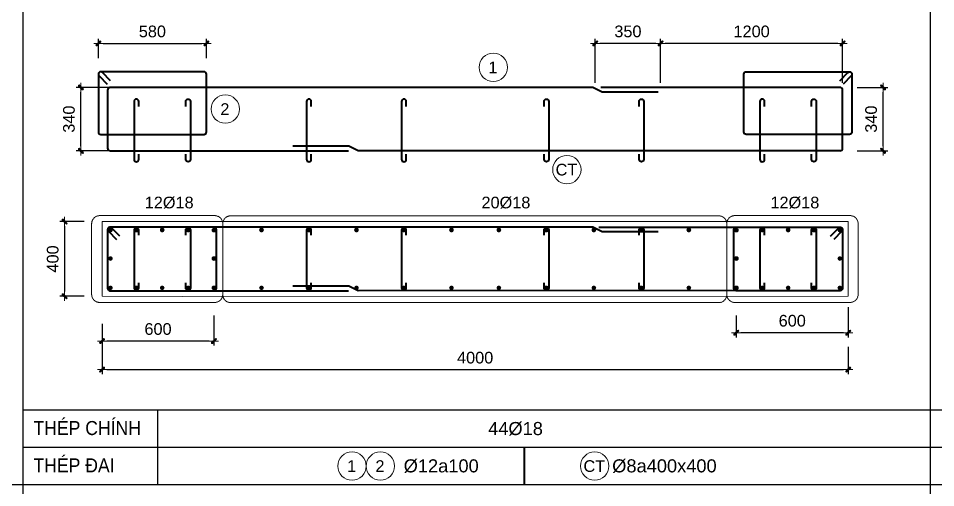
# Model space of a CAD drawing. Header units: millimetres. Extents: x -146909 to 4830753, y -683702 to -336947.
# Drawn here: x 4667957 to 4672874, y -445851 to -443336 of the extents above; entities that cross this region are included whole.
import ezdxf
from ezdxf.enums import TextEntityAlignment as Align

# ---------------------------------------------------------------- set-up
doc = ezdxf.new("R2010")
doc.units = ezdxf.units.MM
doc.header["$MEASUREMENT"] = 0
doc.linetypes.add('HIDDEN', pattern=[0.375, 0.25, -0.125])
doc.layers.get('0').update_dxf_attribs({"lineweight": 9})
doc.layers.get('Defpoints').update_dxf_attribs({"color": 10, "lineweight": 0})
for name, color, linetype, lineweight in [("'S_General_Cont_1 Thin", 1, 'Continuous', 18), ("'S_General_Text_3_Member name", 3, 'Continuous', 35), ('CDAI', 3, 'Continuous', 40), ('chunho.q', 1, 'Continuous', 13), ('CTHEP', 4, 'Continuous', 50), ('DBAO', 2, 'Continuous', 13), ('DMo', 9, 'HIDDEN', 9), ('KTH', 154, 'Continuous', 9), ('STICK', 1, 'Continuous', 9)]:
    doc.layers.add(name, color=color, linetype=linetype, lineweight=lineweight)
for name, color, linetype in [('DM', 1, 'Continuous'), ('TBL', 1, 'Continuous'), ('TX', 214, 'Continuous')]:
    doc.layers.add(name, color=color, linetype=linetype)
doc.styles.add('arial', font='arial.ttf', dxfattribs={"width": 0.85})
doc.styles.add('TTP-HelCon', font='arial.ttf')
doc.dimstyles.new('TTP-25', dxfattribs={"dimscale": 25, "dimtxt": 2.5, "dimasz": 1, "dimexe": 1, "dimexo": 1, "dimgap": 0.09, "dimtad": 0, "dimdec": 4, "dimrnd": 10, "dimzin": 9, "dimdsep": 46, "dimtxsty": 'TTP-HelCon', "dimblk": 'Stick', "dimcen": 0.09, "dimdle": 1.5, "dimclrd": 256, "dimclre": 256, "dimclrt": 1, "dimadec": 0, "dimazin": 0, "dimtfac": 1, "dimtdec": 4, "dimtmove": 0, "dimatfit": 3, "dimldrblk": 'ARCHTICK', "dimfxl": 1, "dimtvp": 1, "dimtolj": 1, "dimtzin": 0, "dimarcsym": 0})

# ---------------------------------------------------------------- blocks, each defined once
blk = doc.blocks.new('sign of slab')
at = {"layer": "'S_General_Cont_1 Thin"}
blk.add_circle((-10, 0), 475, dxfattribs=at)
at = {"layer": "'S_General_Text_3_Member name", "style": 'arial'}
blk.add_attdef('S', text='', height=250, dxfattribs=at).set_placement((-23, -1), align=Align.MIDDLE_CENTER)
blk = doc.blocks.new('Stick')
at = {"layer": 'STICK'}
h = blk.add_hatch(color=256, dxfattribs=at)
edge = h.paths.add_edge_path()
edge.add_line((0.3, 0.5), (-0.5, -0.3))
edge.add_arc((-0.4, -0.4), 0.141, 135, 315)
edge.add_line((-0.3, -0.5), (0.5, 0.3))
edge.add_arc((0.4, 0.4), 0.141, 315, 495)
blk.add_line((1, 0), (-1, 0), dxfattribs=at)
blk.add_lwpolyline([(0.3, 0.5), (-0.5, -0.3, 1), (-0.3, -0.5), (0.5, 0.3, 1), (0.3, 0.5, 1)], format="xyb", dxfattribs=at)
blk = doc.blocks.new('*D1169')
at = {"layer": 'Defpoints', "color": 0, "transparency": 16777216}
for p in [(4672428.1, -443706.1), (4672592.2, -443706.1), (4672428.1, -444046.1)]:
    blk.add_point(p, dxfattribs=at)
at = {"layer": 'KTH', "lineweight": -2, "transparency": 16777216}
for p, q in [((4672453.1, -443706.1), (4672617.2, -443706.1)), ((4672592.2, -444021.1), (4672592.2, -443731.1)), ((4672453.1, -444046.1), (4672617.2, -444046.1))]:
    blk.add_line(p, q, dxfattribs=at)
at = {"layer": 'KTH', "lineweight": -2, "transparency": 16777216, "xscale": 25, "yscale": 25, "zscale": 25}
for p, rotation in [((4672592.2, -443706.1), 90), ((4672592.2, -444046.1), 270)]:
    blk.add_blockref('Stick', p, dxfattribs=dict(at, rotation=rotation))
at = {"layer": 'KTH', "color": 1, "transparency": 16777216, "insert": (4672528.3, -443876.1), "char_height": 62.5, "attachment_point": 5, "rotation": 90, "style": 'TTP-HelCon'}
blk.add_mtext('\\A1;340', dxfattribs=at)
blk = doc.blocks.new('_ArchTick')
at = {"color": 0, "linetype": 'ByBlock', "const_width": 0.15}
blk.add_lwpolyline([(-0.5, -0.5), (0.5, 0.5)], dxfattribs=at)
blk = doc.blocks.new('*D1170')
at = {"layer": 'Defpoints', "color": 0, "transparency": 16777216}
for p in [(4668292, -443706.1), (4668475.5, -443706.1), (4668475.5, -444046.1)]:
    blk.add_point(p, dxfattribs=at)
at = {"layer": 'KTH', "lineweight": -2, "transparency": 16777216}
for p, q in [((4668450.5, -443706.1), (4668267, -443706.1)), ((4668292, -444021.1), (4668292, -443731.1)), ((4668450.5, -444046.1), (4668267, -444046.1))]:
    blk.add_line(p, q, dxfattribs=at)
at = {"layer": 'KTH', "lineweight": -2, "transparency": 16777216, "xscale": 25, "yscale": 25, "zscale": 25}
for p, rotation in [((4668292, -443706.1), 90), ((4668292, -444046.1), 270)]:
    blk.add_blockref('Stick', p, dxfattribs=dict(at, rotation=rotation))
at = {"layer": 'KTH', "color": 1, "transparency": 16777216, "insert": (4668228.1, -443876.1), "char_height": 62.5, "attachment_point": 5, "rotation": 90, "style": 'TTP-HelCon'}
blk.add_mtext('\\A1;340', dxfattribs=at)
blk = doc.blocks.new('*D1171')
at = {"layer": 'Defpoints', "color": 0, "transparency": 16777216}
for p in [(4669005.5, -444903.3), (4668405.5, -444948.3), (4668405.5, -445065.2)]:
    blk.add_point(p, dxfattribs=at)
at = {"layer": 'KTH', "lineweight": -2, "transparency": 16777216}
for p, q in [((4669005.5, -444928.3), (4669005.5, -445090.2)), ((4668405.5, -444973.3), (4668405.5, -445090.2)), ((4668980.5, -445065.2), (4668430.5, -445065.2))]:
    blk.add_line(p, q, dxfattribs=at)
at = {"layer": 'KTH', "lineweight": -2, "transparency": 16777216, "xscale": 25, "yscale": 25, "zscale": 25, "rotation": 180}
blk.add_blockref('Stick', (4668405.5, -445065.2), dxfattribs=at)
at = {"layer": 'KTH', "lineweight": -2, "transparency": 16777216, "xscale": 25, "yscale": 25, "zscale": 25}
blk.add_blockref('Stick', (4669005.5, -445065.2), dxfattribs=at)
at = {"layer": 'KTH', "color": 1, "transparency": 16777216, "insert": (4668705.5, -445001.3), "char_height": 62.5, "attachment_point": 5, "style": 'TTP-HelCon'}
blk.add_mtext('\\A1;600', dxfattribs=at)
blk = doc.blocks.new('*D1172')
at = {"layer": 'Defpoints', "color": 0, "transparency": 16777216}
for p in [(4668405.5, -445012.3), (4672405.5, -445070.7), (4672405.5, -445218.6)]:
    blk.add_point(p, dxfattribs=at)
at = {"layer": 'KTH', "lineweight": -2, "transparency": 16777216}
for p, q in [((4668405.5, -445037.3), (4668405.5, -445243.6)), ((4672405.5, -445095.7), (4672405.5, -445243.6)), ((4668430.5, -445218.6), (4672380.5, -445218.6))]:
    blk.add_line(p, q, dxfattribs=at)
at = {"layer": 'KTH', "lineweight": -2, "transparency": 16777216, "xscale": 25, "yscale": 25, "zscale": 25, "rotation": 180}
blk.add_blockref('Stick', (4668405.5, -445218.6), dxfattribs=at)
at = {"layer": 'KTH', "lineweight": -2, "transparency": 16777216, "xscale": 25, "yscale": 25, "zscale": 25}
blk.add_blockref('Stick', (4672405.5, -445218.6), dxfattribs=at)
at = {"layer": 'KTH', "color": 1, "transparency": 16777216, "insert": (4670405.5, -445154.8), "char_height": 62.5, "attachment_point": 5, "style": 'TTP-HelCon'}
blk.add_mtext('\\A1;4000', dxfattribs=at)
blk = doc.blocks.new('*D1173')
at = {"layer": 'Defpoints', "color": 0, "transparency": 16777216}
for p in [(4672405.2, -444858.9), (4671805.2, -444903.9), (4671805.2, -445020.7)]:
    blk.add_point(p, dxfattribs=at)
at = {"layer": 'KTH', "lineweight": -2, "transparency": 16777216}
for p, q in [((4672405.2, -444883.9), (4672405.2, -445045.7)), ((4671805.2, -444928.9), (4671805.2, -445045.7)), ((4672380.2, -445020.7), (4671830.2, -445020.7))]:
    blk.add_line(p, q, dxfattribs=at)
at = {"layer": 'KTH', "lineweight": -2, "transparency": 16777216, "xscale": 25, "yscale": 25, "zscale": 25, "rotation": 180}
blk.add_blockref('Stick', (4671805.2, -445020.7), dxfattribs=at)
at = {"layer": 'KTH', "lineweight": -2, "transparency": 16777216, "xscale": 25, "yscale": 25, "zscale": 25}
blk.add_blockref('Stick', (4672405.2, -445020.7), dxfattribs=at)
at = {"layer": 'KTH', "color": 1, "transparency": 16777216, "insert": (4672105.2, -444956.9), "char_height": 62.5, "attachment_point": 5, "style": 'TTP-HelCon'}
blk.add_mtext('\\A1;600', dxfattribs=at)
blk = doc.blocks.new('*D1174')
at = {"layer": 'Defpoints', "color": 0, "transparency": 16777216}
for p in [(4671049.4, -443470.2), (4671049.4, -443706.1), (4671399.4, -443706.1)]:
    blk.add_point(p, dxfattribs=at)
at = {"layer": 'KTH', "lineweight": -2, "transparency": 16777216}
for p, q in [((4671049.4, -443681.1), (4671049.4, -443445.2)), ((4671374.4, -443470.2), (4671074.4, -443470.2)), ((4671399.4, -443681.1), (4671399.4, -443445.2))]:
    blk.add_line(p, q, dxfattribs=at)
at = {"layer": 'KTH', "lineweight": -2, "transparency": 16777216, "xscale": 25, "yscale": 25, "zscale": 25, "rotation": 180}
blk.add_blockref('Stick', (4671049.4, -443470.2), dxfattribs=at)
at = {"layer": 'KTH', "lineweight": -2, "transparency": 16777216, "xscale": 25, "yscale": 25, "zscale": 25}
blk.add_blockref('Stick', (4671399.4, -443470.2), dxfattribs=at)
at = {"layer": 'KTH', "color": 1, "transparency": 16777216, "insert": (4671224.4, -443406.3), "char_height": 62.5, "attachment_point": 5, "style": 'TTP-HelCon'}
blk.add_mtext('\\A1;350', dxfattribs=at)
blk = doc.blocks.new('*D1175')
at = {"layer": 'Defpoints', "color": 0, "transparency": 16777216}
for p in [(4671399.4, -443470.2), (4671399.4, -443706.1), (4672375.5, -443706.1)]:
    blk.add_point(p, dxfattribs=at)
at = {"layer": 'KTH', "lineweight": -2, "transparency": 16777216}
for p, q in [((4671399.4, -443681.1), (4671399.4, -443445.2)), ((4672350.5, -443470.2), (4671424.4, -443470.2)), ((4672375.5, -443681.1), (4672375.5, -443445.2))]:
    blk.add_line(p, q, dxfattribs=at)
at = {"layer": 'KTH', "lineweight": -2, "transparency": 16777216, "xscale": 25, "yscale": 25, "zscale": 25, "rotation": 180}
blk.add_blockref('Stick', (4671399.4, -443470.2), dxfattribs=at)
at = {"layer": 'KTH', "lineweight": -2, "transparency": 16777216, "xscale": 25, "yscale": 25, "zscale": 25}
blk.add_blockref('Stick', (4672375.5, -443470.2), dxfattribs=at)
at = {"layer": 'KTH', "color": 1, "transparency": 16777216, "insert": (4671887.5, -443406.4), "char_height": 62.5, "attachment_point": 5, "style": 'TTP-HelCon'}
blk.add_mtext('\\A1;1200', dxfattribs=at)
blk = doc.blocks.new('*U1096')
at = {"layer": 'CTHEP', "ltscale": 0.02, "const_width": 10}
blk.add_lwpolyline([(0, 5, -1), (0, -5, -1)], format="xyb", close=True, dxfattribs=at)
at = {"layer": 'Defpoints', "color": 1}
blk.add_circle((0, 0), 10, dxfattribs=at)
blk = doc.blocks.new('*U1097')
at = {"layer": 'CDAI', "color": 0, "linetype": 'ByBlock', "lineweight": -2, "transparency": 16777216}
for p in [(0, 0), (138.75, 0), (277.5, 0), (416.25, 0), (555, 0)]:
    blk.add_blockref('*U1096', p, dxfattribs=at)
blk = doc.blocks.new('*D1176')
at = {"layer": 'Defpoints', "color": 0, "transparency": 16777216}
for p in [(4668335.3, -444425.5), (4668204.9, -444825.5), (4668335.3, -444825.5)]:
    blk.add_point(p, dxfattribs=at)
at = {"layer": 'KTH', "lineweight": -2, "transparency": 16777216}
for p, q in [((4668310.3, -444425.5), (4668179.9, -444425.5)), ((4668204.9, -444450.5), (4668204.9, -444800.5)), ((4668310.3, -444825.5), (4668179.9, -444825.5))]:
    blk.add_line(p, q, dxfattribs=at)
at = {"layer": 'KTH', "lineweight": -2, "transparency": 16777216, "xscale": 25, "yscale": 25, "zscale": 25}
for p, rotation in [((4668204.9, -444425.5), 90), ((4668204.9, -444825.5), 270)]:
    blk.add_blockref('Stick', p, dxfattribs=dict(at, rotation=rotation))
at = {"layer": 'KTH', "color": 1, "transparency": 16777216, "insert": (4668141.1, -444625.5), "char_height": 62.5, "attachment_point": 5, "rotation": 90, "style": 'TTP-HelCon'}
blk.add_mtext('\\A1;400', dxfattribs=at)
blk = doc.blocks.new('*U1098')
at = {"layer": 'CTHEP', "ltscale": 0.02, "const_width": 10}
blk.add_lwpolyline([(0, 5, -1), (0, -5, -1)], format="xyb", close=True, dxfattribs=at)
at = {"layer": 'Defpoints', "color": 1}
blk.add_circle((0, 0), 10, dxfattribs=at)
blk = doc.blocks.new('*U1099')
at = {"layer": 'CDAI', "color": 0, "linetype": 'ByBlock', "lineweight": -2, "transparency": 16777216}
blk.add_blockref('*U1098', (0, 0), dxfattribs=at)
blk = doc.blocks.new('*U1092')
at = {"layer": 'CTHEP', "ltscale": 0.02, "const_width": 10}
blk.add_lwpolyline([(0, 5, -1), (0, -5, -1)], format="xyb", close=True, dxfattribs=at)
at = {"layer": 'Defpoints', "color": 1}
blk.add_circle((0, 0), 10, dxfattribs=at)
blk = doc.blocks.new('*U1095')
at = {"layer": 'CDAI', "color": 0, "linetype": 'ByBlock', "lineweight": -2, "transparency": 16777216}
blk.add_blockref('*U1092', (0, 0), dxfattribs=at)
blk = doc.blocks.new('*U1100')
at = {"layer": 'CTHEP', "ltscale": 0.02, "const_width": 10}
blk.add_lwpolyline([(0, 5, -1), (0, -5, -1)], format="xyb", close=True, dxfattribs=at)
at = {"layer": 'Defpoints', "color": 1}
blk.add_circle((0, 0), 10, dxfattribs=at)
blk = doc.blocks.new('*U1101')
at = {"layer": 'CDAI', "color": 0, "linetype": 'ByBlock', "lineweight": -2, "transparency": 16777216}
blk.add_blockref('*U1100', (0, 0), dxfattribs=at)
blk = doc.blocks.new('*U1102')
at = {"layer": 'CTHEP', "ltscale": 0.02, "const_width": 10}
blk.add_lwpolyline([(0, 5, -1), (0, -5, -1)], format="xyb", close=True, dxfattribs=at)
at = {"layer": 'Defpoints', "color": 1}
blk.add_circle((0, 0), 10, dxfattribs=at)
blk = doc.blocks.new('*U1103')
at = {"layer": 'CDAI', "color": 0, "linetype": 'ByBlock', "lineweight": -2, "transparency": 16777216}
for p in [(0, 0), (254.5, 0), (509.1, 0), (763.6, 0), (1018.2, 0), (1272.7, 0), (1527.3, 0), (1781.8, 0), (2036.4, 0), (2290.9, 0), (2545.5, 0), (2800, 0)]:
    blk.add_blockref('*U1102', p, dxfattribs=at)
blk = doc.blocks.new('*D1177')
at = {"layer": 'Defpoints', "color": 0, "transparency": 16777216}
for p in [(4668964.7, -443470.2), (4668385.7, -443574.4), (4668964.7, -443574.4)]:
    blk.add_point(p, dxfattribs=at)
at = {"layer": 'KTH', "lineweight": -2, "transparency": 16777216}
for p, q in [((4668385.7, -443549.4), (4668385.7, -443445.2)), ((4668410.7, -443470.2), (4668939.7, -443470.2)), ((4668964.7, -443549.4), (4668964.7, -443445.2))]:
    blk.add_line(p, q, dxfattribs=at)
at = {"layer": 'KTH', "lineweight": -2, "transparency": 16777216, "xscale": 25, "yscale": 25, "zscale": 25, "rotation": 180}
blk.add_blockref('Stick', (4668385.7, -443470.2), dxfattribs=at)
at = {"layer": 'KTH', "lineweight": -2, "transparency": 16777216, "xscale": 25, "yscale": 25, "zscale": 25}
blk.add_blockref('Stick', (4668964.7, -443470.2), dxfattribs=at)
at = {"layer": 'KTH', "color": 1, "transparency": 16777216, "insert": (4668675.2, -443406.4), "char_height": 62.5, "attachment_point": 5, "style": 'TTP-HelCon'}
blk.add_mtext('\\A1;580', dxfattribs=at)
blk = doc.blocks.new('*U1093')
at = {"layer": 'CTHEP', "ltscale": 0.02, "const_width": 10}
blk.add_lwpolyline([(0, 5, -1), (0, -5, -1)], format="xyb", close=True, dxfattribs=at)
at = {"layer": 'Defpoints', "color": 1}
blk.add_circle((0, 0), 10, dxfattribs=at)
blk = doc.blocks.new('*U1094')
at = {"layer": 'CDAI', "color": 0, "linetype": 'ByBlock', "lineweight": -2, "transparency": 16777216}
blk.add_blockref('*U1093', (0, 0), dxfattribs=at)
blk = doc.blocks.new('*U1113')
at = {"layer": 'CTHEP', "ltscale": 0.02, "const_width": 10}
blk.add_lwpolyline([(0, 5, -1), (0, -5, -1)], format="xyb", close=True, dxfattribs=at)
at = {"layer": 'Defpoints', "color": 1}
blk.add_circle((0, 0), 10, dxfattribs=at)
blk = doc.blocks.new('*U1114')
at = {"layer": 'CDAI', "color": 0, "linetype": 'ByBlock', "lineweight": -2, "transparency": 16777216}
for p in [(0, 0), (138.75, 0), (277.5, 0), (416.25, 0), (555, 0)]:
    blk.add_blockref('*U1113', p, dxfattribs=at)
blk = doc.blocks.new('*U1117')
at = {"layer": 'CTHEP', "ltscale": 0.02, "const_width": 10}
blk.add_lwpolyline([(0, 5, -1), (0, -5, -1)], format="xyb", close=True, dxfattribs=at)
at = {"layer": 'Defpoints', "color": 1}
blk.add_circle((0, 0), 10, dxfattribs=at)
blk = doc.blocks.new('*U1118')
at = {"layer": 'CDAI', "color": 0, "linetype": 'ByBlock', "lineweight": -2, "transparency": 16777216}
for p in [(0, 0), (138.75, 0), (277.5, 0), (416.25, 0), (555, 0)]:
    blk.add_blockref('*U1117', p, dxfattribs=at)
blk = doc.blocks.new('*U1115')
at = {"layer": 'CTHEP', "ltscale": 0.02, "const_width": 10}
blk.add_lwpolyline([(0, 5, -1), (0, -5, -1)], format="xyb", close=True, dxfattribs=at)
at = {"layer": 'Defpoints', "color": 1}
blk.add_circle((0, 0), 10, dxfattribs=at)
blk = doc.blocks.new('*U1116')
at = {"layer": 'CDAI', "color": 0, "linetype": 'ByBlock', "lineweight": -2, "transparency": 16777216}
for p in [(0, 0), (138.75, 0), (277.5, 0), (416.25, 0), (555, 0)]:
    blk.add_blockref('*U1115', p, dxfattribs=at)
blk = doc.blocks.new('*U1119')
at = {"layer": 'CTHEP', "ltscale": 0.02, "const_width": 10}
blk.add_lwpolyline([(0, 5, -1), (0, -5, -1)], format="xyb", close=True, dxfattribs=at)
at = {"layer": 'Defpoints', "color": 1}
blk.add_circle((0, 0), 10, dxfattribs=at)
blk = doc.blocks.new('*U1120')
at = {"layer": 'CDAI', "color": 0, "linetype": 'ByBlock', "lineweight": -2, "transparency": 16777216}
for p in [(0, 0), (254.5, 0), (509.1, 0), (763.6, 0), (1018.2, 0), (1272.7, 0), (1527.3, 0), (1781.8, 0), (2036.4, 0), (2290.9, 0), (2545.5, 0), (2800, 0)]:
    blk.add_blockref('*U1119', p, dxfattribs=at)

msp = doc.modelspace()

# ---------------------------------------------------------------- linework, layer by layer
at = {"layer": 'CDAI', "color": 214}
msp.add_line((4670668.28625, -445634.30619), (4670668.28625, -445834.30619), dxfattribs=at)
at = {"layer": 'CDAI'}
for points in [[(4668451.3734, -443670.42467), (4668407.0532, -443626.10447, 0.6681786379), (4668385.71437, -443634.94331), (4668385.71437, -443945.44331, 0.4142135624), (4668398.21437, -443957.94331), (4668952.21437, -443957.94331, 0.4142135624), (4668964.71437, -443945.44331), (4668964.71437, -443634.94331, 0.4142135624), (4668952.21437, -443622.44331), (4668398.21437, -443622.44331, 0.6681786379), (4668389.37553, -443643.78214), (4668433.69573, -443688.10234)], [(4672359.70204, -443670.42467), (4672404.02224, -443626.10447, -0.6681786379), (4672425.36107, -443634.94331), (4672425.36107, -443945.44331, -0.4142135624), (4672412.86107, -443957.94331), (4671858.86107, -443957.94331, -0.4142135624), (4671846.36107, -443945.44331), (4671846.36107, -443634.94331, -0.4142135624), (4671858.86107, -443622.44331), (4672412.86107, -443622.44331, -0.6681786379), (4672421.69991, -443643.78214), (4672377.37971, -443688.10234)], [(4668601.78772, -443808.87595), (4668601.78772, -443781.37595, 1), (4668576.78772, -443781.37595), (4668576.78772, -444091.87595, 1), (4668601.78772, -444091.87595), (4668601.78772, -444064.37595)], [(4668854.28772, -443808.87595), (4668854.28772, -443781.37595, -1), (4668879.28772, -443781.37595), (4668879.28772, -444091.87595, -1), (4668854.28772, -444091.87595), (4668854.28772, -444064.37595)], [(4669527.12863, -443808.87595), (4669527.12863, -443781.37595, 1), (4669502.12863, -443781.37595), (4669502.12863, -444091.87595, 1), (4669527.12863, -444091.87595), (4669527.12863, -444064.37595)], [(4670036.21954, -443808.87595), (4670036.21954, -443781.37595, 1), (4670011.21954, -443781.37595), (4670011.21954, -444091.87595, 1), (4670036.21954, -444091.87595), (4670036.21954, -444064.37595)], [(4670774.8559, -443808.87595), (4670774.8559, -443781.37595, -1), (4670799.8559, -443781.37595), (4670799.8559, -444091.87595, -1), (4670774.8559, -444091.87595), (4670774.8559, -444064.37595)], [(4671283.94681, -443808.87595), (4671283.94681, -443781.37595, -1), (4671308.94681, -443781.37595), (4671308.94681, -444091.87595, -1), (4671283.94681, -444091.87595), (4671283.94681, -444064.37595)], [(4671956.78772, -443808.87595), (4671956.78772, -443781.37595, 1), (4671931.78772, -443781.37595), (4671931.78772, -444091.87595, 1), (4671956.78772, -444091.87595), (4671956.78772, -444064.37595)], [(4672209.28772, -443808.87595), (4672209.28772, -443781.37595, -1), (4672234.28772, -443781.37595), (4672234.28772, -444091.87595, -1), (4672209.28772, -444091.87595), (4672209.28772, -444064.37595)], [(4668501.19675, -444503.46981), (4668456.87655, -444459.14961, 0.6681786379), (4668435.53772, -444467.98845), (4668435.53772, -444782.98845, 0.4142135624), (4668448.03772, -444795.48845), (4669005.91163, -444795.48845, 0.4142135624), (4669018.41163, -444782.98845), (4669018.41163, -444467.98845, 0.4142135624), (4669005.91163, -444455.48845), (4668448.03772, -444455.48845, 0.6681786379), (4668439.19888, -444476.82728), (4668483.51908, -444521.14748)], [(4668601.78772, -444497.98845), (4668601.78772, -444470.48845, 1), (4668576.78772, -444470.48845), (4668576.78772, -444780.98845, 1), (4668601.78772, -444780.98845), (4668601.78772, -444753.48845)], [(4668854.28772, -444497.98845), (4668854.28772, -444470.48845, -1), (4668879.28772, -444470.48845), (4668879.28772, -444780.98845, -1), (4668854.28772, -444780.98845), (4668854.28772, -444753.48845)], [(4669527.12863, -444497.98845), (4669527.12863, -444470.48845, 1), (4669502.12863, -444470.48845), (4669502.12863, -444780.98845, 1), (4669527.12863, -444780.98845), (4669527.12863, -444753.48845)], [(4670036.21954, -444497.98845), (4670036.21954, -444470.48845, 1), (4670011.21954, -444470.48845), (4670011.21954, -444780.98845, 1), (4670036.21954, -444780.98845), (4670036.21954, -444753.48845)], [(4670774.8559, -444497.98845), (4670774.8559, -444470.48845, -1), (4670799.8559, -444470.48845), (4670799.8559, -444780.98845, -1), (4670774.8559, -444780.98845), (4670774.8559, -444753.48845)], [(4671283.94681, -444497.98845), (4671283.94681, -444470.48845, -1), (4671308.94681, -444470.48845), (4671308.94681, -444780.98845, -1), (4671283.94681, -444780.98845), (4671283.94681, -444753.48845)], [(4672309.87869, -444503.46981), (4672354.19888, -444459.14961, -0.6681786379), (4672375.53772, -444467.98845), (4672375.53772, -444782.98845, -0.4142135624), (4672363.03772, -444795.48845), (4671805.1638, -444795.48845, -0.4142135624), (4671792.6638, -444782.98845), (4671792.6638, -444467.98845, -0.4142135624), (4671805.1638, -444455.48845), (4672363.03772, -444455.48845, -0.6681786379), (4672371.87655, -444476.82728), (4672327.55635, -444521.14748)], [(4671956.78772, -444497.98845), (4671956.78772, -444470.48845, 1), (4671931.78772, -444470.48845), (4671931.78772, -444780.98845, 1), (4671956.78772, -444780.98845), (4671956.78772, -444753.48845)], [(4672209.28772, -444497.98845), (4672209.28772, -444470.48845, -1), (4672234.28772, -444470.48845), (4672234.28772, -444780.98845, -1), (4672209.28772, -444780.98845), (4672209.28772, -444753.48845)]]:
    msp.add_lwpolyline(points, format="xyb", dxfattribs=at)
at = {"layer": 'CDAI', "ltscale": 0.02}
for points in [[(4671386.23681, -443731.13933), (4671086.50096, -443731.13933), (4671036.50096, -443706.13933), (4668450.53772, -443706.13933, 0.4142135624), (4668435.53772, -443721.13933), (4668435.53772, -444031.13933, 0.4142135624), (4668450.53772, -444046.13933), (4669727.08656, -444046.13933)], [(4672360.53772, -444046.13933, 0.4142135624), (4672375.53772, -444031.13933), (4672375.53772, -443721.13933, 0.4142135624), (4672360.53772, -443706.13933), (4671079.61701, -443706.13933)], [(4671386.23681, -444480.48845), (4671086.50096, -444480.48845), (4671036.50096, -444455.48845), (4668450.53772, -444455.48845, 0.4142135624), (4668435.53772, -444470.48845), (4668435.53772, -444780.48845, 0.4142135624), (4668450.53772, -444795.48845), (4669727.16781, -444795.48845)]]:
    msp.add_lwpolyline(points, format="xyb", dxfattribs=at)
for points in [[(4672365.26618, -444045.37456), (4669778.20276, -444046.40792), (4669728.20276, -444021.40792), (4669427.42554, -444021.40792)], [(4671069.30266, -444455.48845), (4672360.53772, -444455.48845)], [(4672365.26618, -444794.72367), (4669778.20276, -444795.75704), (4669728.20276, -444770.75704), (4669427.42554, -444770.75704)]]:
    msp.add_lwpolyline(points, dxfattribs=at)
at = {"layer": 'DBAO'}
msp.add_lwpolyline([(4668835.53772, -444826.0286), (4668405.53772, -444825.48845), (4668405.53772, -444425.48845), (4672405.53772, -444425.48845), (4672405.53772, -444825.47549), (4668835.54636, -444826.0286)], dxfattribs=at)
at = {"layer": 'DMo', "color": 6, "ltscale": 10}
msp.add_lwpolyline([(4669009.49145, -444393.20732), (4668392.69743, -444393.20732, 0.4142135624), (4668349.75777, -444436.14699), (4668349.75777, -444815.54362, 0.4142135624), (4668392.69743, -444858.48328), (4669009.49145, -444858.48328, 0.4142135624), (4669052.43111, -444815.54362), (4669052.43111, -444436.14699, 0.4142135624)], format="xyb", close=True, dxfattribs=at)
for points in [[(4671754.30537, -444437.19219, 0.4142135624), (4671711.3657, -444394.25252), (4669095.37077, -444394.25252, 0.4142135624), (4669052.43111, -444437.19219)], [(4672415.47085, -444393.20732), (4671797.24503, -444393.20732, 0.4142135624), (4671754.30537, -444436.14699), (4671754.30537, -444815.54362, 0.4142135624), (4671797.24503, -444858.48328), (4672415.47085, -444858.48328, 0.4142135624), (4672458.41051, -444815.54362), (4672458.41051, -444436.14699, 0.4142135624), (4672415.47085, -444393.20732)], [(4669052.43111, -444436.14699), (4669052.43111, -444816.58882, 0.4142135624), (4669095.37077, -444859.52848), (4671711.3657, -444859.52848, 0.4142135624), (4671754.30537, -444816.58882), (4671754.30537, -444436.14699)]]:
    msp.add_lwpolyline(points, format="xyb", dxfattribs=at)
at = {"layer": 'TBL'}
for p, q in [((4667981.50187, -438251.25797), (4667981.50187, -448761.98892)), ((4672844.83295, -438251.25797), (4672844.83295, -448751.98892)), ((4667981.50187, -445434.30619), (4677708.16403, -445434.30619)), ((4668703.09601, -445434.30619), (4668703.09601, -445834.30619)), ((4666981.50187, -445834.30619), (4677708.16403, -445834.30619))]:
    msp.add_line(p, q, dxfattribs=at)
at = {"layer": 'TBL', "color": 8}
msp.add_line((4667981.50187, -445634.30619), (4677708.16403, -445634.30619), dxfattribs=at)

# ---------------------------------------------------------------- block references
ref = msp.add_blockref('sign of slab', (4670504.38591, -443598.60671), dxfattribs=dict(xscale=0.16, yscale=0.16, zscale=0.16))
ref.add_attrib('S', '1', dxfattribs={"layer": 'DM', "height": 62.5, "style": 'arial'}).set_placement((4670500.63189, -443598.7636), align=Align.MIDDLE_CENTER)
ref = msp.add_blockref('sign of slab', (4669067.60406, -443822.09536), dxfattribs=dict(xscale=0.16, yscale=0.16, zscale=0.16))
ref.add_attrib('S', '2', dxfattribs={"layer": 'DM', "height": 62.5, "style": 'arial'}).set_placement((4669063.85004, -443822.25225), align=Align.MIDDLE_CENTER)
ref = msp.add_blockref('sign of slab', (4670898.74333, -444146.66119), dxfattribs=dict(xscale=0.16, yscale=0.16, zscale=0.16))
ref.add_attrib('S', 'CT', dxfattribs={"layer": 'DM', "height": 62.5, "style": 'arial'}).set_placement((4670894.98932, -444146.81808), align=Align.MIDDLE_CENTER)
ref = msp.add_blockref('sign of slab', (4669746.98742, -445735.40229), dxfattribs=dict(xscale=0.16, yscale=0.16, zscale=0.16))
ref.add_attrib('S', '1', dxfattribs={"layer": 'DM', "height": 62.5, "style": 'arial'}).set_placement((4669743.23341, -445735.55918), align=Align.MIDDLE_CENTER)
ref = msp.add_blockref('sign of slab', (4669898.95301, -445735.40229), dxfattribs=dict(xscale=0.16, yscale=0.16, zscale=0.16))
ref.add_attrib('S', '2', dxfattribs={"layer": 'DM', "height": 62.5, "style": 'arial'}).set_placement((4669895.19899, -445735.55918), align=Align.MIDDLE_CENTER)
ref = msp.add_blockref('sign of slab', (4671048.04836, -445735.40229), dxfattribs=dict(xscale=0.16, yscale=0.16, zscale=0.16))
ref.add_attrib('S', 'CT', dxfattribs={"layer": 'DM', "height": 62.5, "style": 'arial'}).set_placement((4671044.29435, -445735.55918), align=Align.MIDDLE_CENTER)
at = {"layer": 'CDAI', "color": 214}
for name, p in [('*U1097', (4668450.53772, -444470.48845)), ('*U1103', (4669005.53772, -444470.48845))]:
    msp.add_blockref(name, p, dxfattribs=at)
at = {"layer": 'CDAI', "color": 214, "xscale": -1}
msp.add_blockref('*U1118', (4672360.53772, -444470.48845), dxfattribs=at)
at = {"layer": 'CDAI', "color": 214, "xscale": -1, "rotation": 180}
for name, p in [('*U1099', (4668450.53772, -444623.23845)), ('*U1095', (4669005.53772, -444623.23845)), ('*U1114', (4668450.53772, -444780.48845)), ('*U1120', (4669005.53772, -444780.48845))]:
    msp.add_blockref(name, p, dxfattribs=at)
at = {"layer": 'CDAI', "color": 214, "rotation": 180}
for name, p in [('*U1094', (4671805.53772, -444623.23845)), ('*U1101', (4672360.53772, -444623.23845)), ('*U1116', (4672360.53772, -444780.48845))]:
    msp.add_blockref(name, p, dxfattribs=at)

# ---------------------------------------------------------------- texts
at = {"layer": 'chunho.q', "color": 1, "style": 'arial'}
for s, p in [('12%%C18', (4668634.28168, -444354.32293)), ('20%%C18', (4670439.40368, -444354.32293)), ('12%%C18', (4671988.31918, -444354.32293))]:
    msp.add_text(s, height=62.5, dxfattribs=at).set_placement(p)
at = {"layer": 'TX', "color": 2, "style": 'arial', "width": 0.9}
for s, p in [('THÉP CHÍNH', (4668037.76065, -445531.6218)), ('THÉP ĐAI', (4668037.76065, -445731.6218))]:
    msp.add_text(s, height=75, dxfattribs=at).set_placement(p, align=Align.MIDDLE_LEFT)
at = {"layer": 'TX', "color": 2, "style": 'arial'}
for s, p in [('44%%C18', (4670621.88527, -445534.30619)), ('%%C12a100', (4670223.46423, -445734.30619)), ('%%C8a400x400', (4671420.17324, -445734.30619))]:
    msp.add_text(s, height=70, dxfattribs=at).set_placement(p, align=Align.MIDDLE_CENTER)

# ---------------------------------------------------------------- dimensions: what is measured, and where the dimension line sits
at = {"layer": 'KTH'}
dim = msp.add_linear_dim(base=(4668964.71437, -443470.19401), p1=(4668385.71437, -443574.37195), p2=(4668964.71437, -443574.37195), dimstyle='TTP-25', dxfattribs=at)
dim.commit()
dim.dimension.update_dxf_attribs({"geometry": '*D1177', "text_midpoint": (4668675.21437, -443406.37239)})
for base, p1, p2, angle, picture, middle in [((4671049.43052, -443470.19401), (4671399.43052, -443706.13933), (4671049.43052, -443706.13933), 180, '*D1174', (4671224.43052, -443406.32975)), ((4668292.01416, -443706.13933), (4668475.53772, -444046.13933), (4668475.53772, -443706.13933), 90, '*D1170', (4668228.1499, -443876.13933)), ((4672592.20228, -443706.13933), (4672428.07747, -444046.13933), (4672428.07747, -443706.13933), 90, '*D1169', (4672528.33802, -443876.13933)), ((4668204.88297, -444825.48845), (4668335.33647, -444425.48845), (4668335.33647, -444825.48845), 90, '*D1176', (4668141.06135, -444625.48845)), ((4671805.238, -445020.6909), (4672405.238, -444858.88065), (4671805.238, -444903.88065), 180, '*D1173', (4672105.238, -444956.86927)), ((4668405.53772, -445065.15135), (4669005.53772, -444903.3411), (4668405.53772, -444948.3411), 180, '*D1171', (4668705.53772, -445001.32973))]:
    dim = msp.add_linear_dim(base=base, p1=p1, p2=p2, angle=angle, dimstyle='TTP-25', dxfattribs=at)
    dim.commit()
    dim.dimension.update_dxf_attribs({"geometry": picture, "text_midpoint": middle})
dim = msp.add_linear_dim(base=(4671399.43052, -443470.19401), p1=(4672375.53772, -443706.13933), p2=(4671399.43052, -443706.13933), angle=180, text='1200', dimstyle='TTP-25', dxfattribs=at)
dim.commit()
dim.dimension.update_dxf_attribs({"geometry": '*D1175', "text_midpoint": (4671887.48412, -443406.37239)})
dim = msp.add_linear_dim(base=(4672405.53772, -445218.63458), p1=(4668405.53772, -445012.28574), p2=(4672405.53772, -445070.69086), dimstyle='TTP-25', override={"dimrnd": 0}, dxfattribs=at)
dim.commit()
dim.dimension.update_dxf_attribs({"geometry": '*D1172', "text_midpoint": (4670405.53772, -445154.81296)})

doc.saveas('drawing.dxf')
